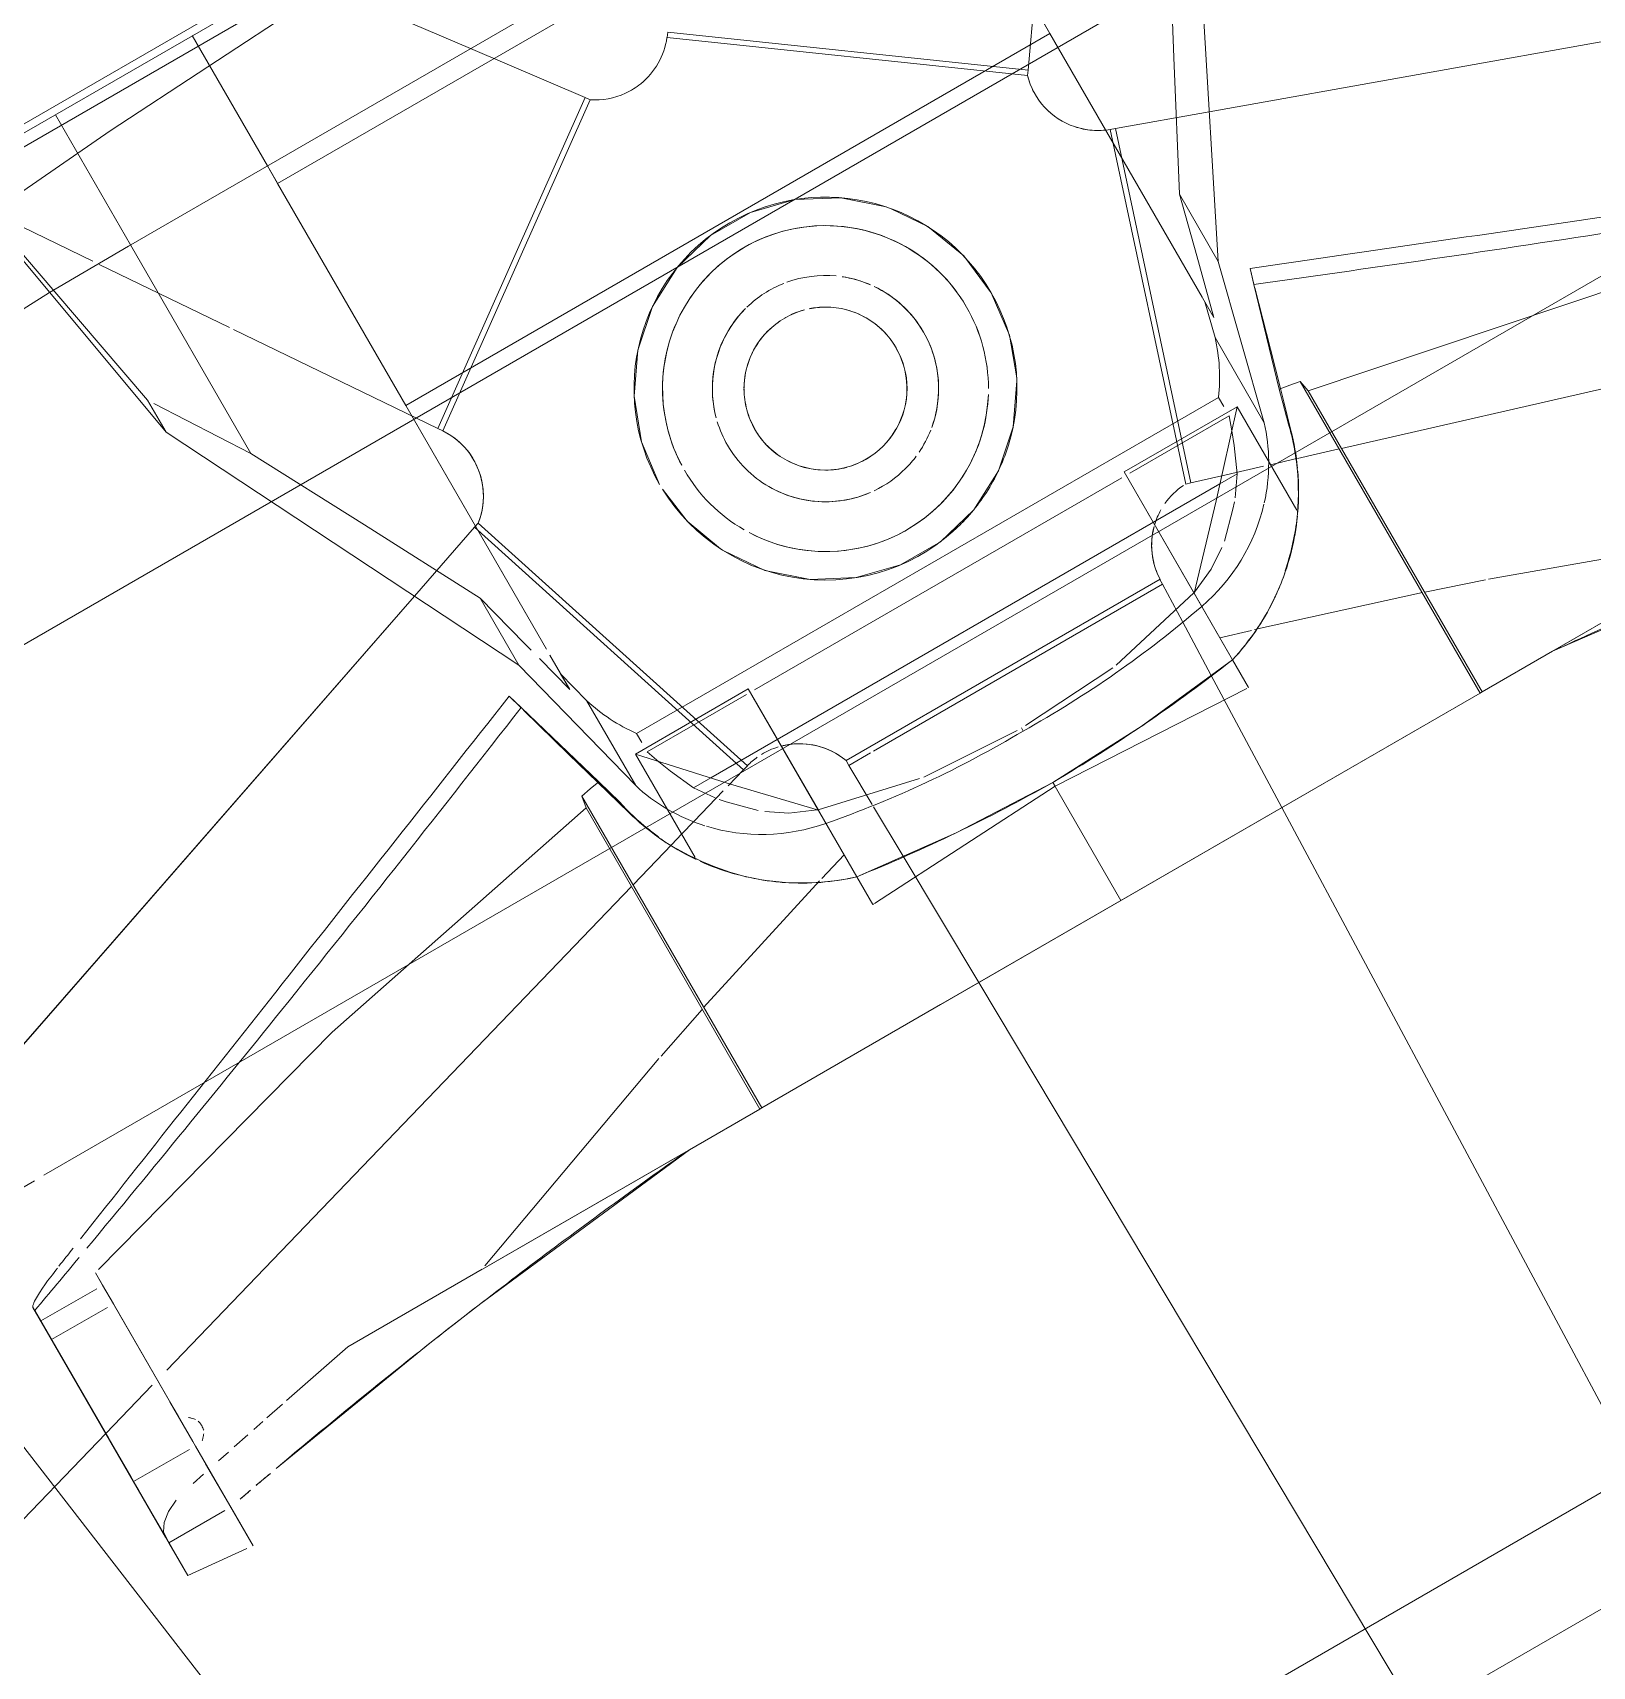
# Model space of a CAD drawing. Header units: inches. Extents: x 6664 to 8129, y 209 to 1287.
# Drawn here: x 7161.39 to 7172.16, y 631.79 to 643.06 of the extents above; entities that cross this region are included whole.
import ezdxf

# ---------------------------------------------------------------- set-up
doc = ezdxf.new("R2010")
doc.units = ezdxf.units.IN
doc.header["$MEASUREMENT"] = 0
doc.layers.add('I-FURN', color=30, linetype='Continuous', lineweight=9)

# ---------------------------------------------------------------- blocks, each defined once
blk = doc.blocks.new('Desk-Worksurface-Teknion-WWWTW3060-R2011 - 30_ x 60_-V87-11th FLOOR POWER _ SIGNAL')
at = {"layer": 'I-FURN'}
blk.add_arc((-33.53, 44.312), 30.551, 270.5953, 329.4055, dxfattribs=at)
blk = doc.blocks.new('Allsteel Seating Acuity Work-Conference Chair1 - Fully Adj_ Arms_ Mesh Back-V139-11th FLOOR POWER _ SIGNAL')
at = {"layer": 'I-FURN', "lineweight": 13}
for p, q in [((-8.092, 4.295), (8.092, 4.295)), ((-7.009, 4.35), (7.009, 4.35)), ((-4.488, 4.304), (-4.093, 2.015)), ((-4.473, 4.304), (-4.274, 3.239)), ((-3.659, 3.258), (-3.659, 4.296)), ((-2.568, 4.296), (-2.568, 3.258)), ((-2.568, 3.258), (-2.568, 4.296)), ((-1.727, 4.296), (-0.949, 3.258)), ((-0.949, 3.258), (-1.727, 4.296)), ((-8.421, 4.213), (8.421, 4.213)), ((-4.44, 4.028), (-3.94, 3.29)), ((-3.94, 3.29), (-4.44, 4.028)), ((-4.274, 3.239), (-4.093, 2.27)), ((-3.914, 3.25), (-3.352, 2.422)), ((-3.352, 2.422), (-3.914, 3.25)), ((-3.659, 1.595), (-3.659, 3.258)), ((-2.568, 3.258), (-2.568, 3.117)), ((-2.568, -0.595), (-2.568, 3.258)), ((-0.949, 3.258), (-0.432, 2.57)), ((-0.432, 2.57), (-0.949, 3.258)), ((3.752, 3.256), (2.311, 1.205)), ((2.311, 1.205), (3.752, 3.256)), ((2.568, 3.258), (2.568, -0.916)), ((-2.568, 3.117), (-2.568, 1.348)), ((2.568, 3.117), (-2.568, 3.117)), ((2.568, 1.348), (2.568, 3.117)), ((0.287, 2.675), (0.264, 2.645)), ((0.264, 2.645), (2.289, 1.174)), ((0.264, 2.645), (2.289, 1.174)), ((2.289, 1.174), (0.264, 2.645)), ((0.264, 2.645), (2.289, 1.174)), ((2.311, 1.205), (0.287, 2.675)), ((-0.432, 2.57), (-2.456, 1.1)), ((-2.434, 1.068), (-0.409, 2.539)), ((-2.434, 1.068), (-0.409, 2.539)), ((-0.409, 2.539), (-2.434, 1.068)), ((-2.434, 1.068), (-0.409, 2.539)), ((-0.409, 2.539), (-0.432, 2.57)), ((-3.335, 2.397), (-2.456, 1.1)), ((-2.456, 1.1), (-3.335, 2.397)), ((-4.093, 2.27), (-4.093, 2.015)), ((-4.067, 2.23), (-3.659, 1.595)), ((-4.093, 2.015), (-2.787, -0.595)), ((2.787, -0.595), (4.093, 2.015)), ((-2.568, -0.595), (-2.568, 1.348)), ((-2.568, 1.348), (2.568, 1.348)), ((2.568, 1.348), (2.568, -0.754)), ((7.386, 1.238), (-7.117, 1.238)), ((2.289, 1.174), (2.311, 1.205)), ((-2.456, 1.1), (-2.434, 1.068)), ((2.597, 0.567), (1.824, -1.814)), ((2.597, 0.567), (1.824, -1.814)), ((1.824, -1.814), (2.597, 0.567)), ((2.597, 0.567), (1.824, -1.814)), ((2.633, 0.554), (2.597, 0.567)), ((1.86, -1.825), (2.633, 0.554)), ((3.25, 0.331), (2.633, 0.554)), ((2.633, 0.554), (3.25, 0.331)), ((-3.174, 0.179), (-2.578, 0.383)), ((-2.578, 0.383), (-3.174, 0.179)), ((-2.542, 0.395), (-2.578, 0.383)), ((-2.578, 0.383), (-1.805, -1.996)), ((-1.768, -1.985), (-2.542, 0.395)), ((-1.768, -1.985), (-2.542, 0.395)), ((-2.542, 0.395), (-1.768, -1.985)), ((-1.768, -1.985), (-2.542, 0.395)), ((7.245, -1.113), (3.25, 0.331)), ((3.25, 0.331), (7.245, -1.113)), ((-7.391, -1.263), (-3.174, 0.179)), ((-3.174, 0.179), (-7.391, -1.263)), ((-2.787, -0.06), (-2.787, -0.595)), ((2.787, -0.06), (2.787, -0.595)), ((-2.787, -0.595), (-2.505, -1.718)), ((-2.642, -0.626), (-2.568, -0.916)), ((-2.568, -0.754), (-2.568, -0.643)), ((-2.568, -0.916), (-2.568, -0.643)), ((2.505, -1.718), (2.787, -0.595)), ((-2.953, -0.747), (-2.922, -0.855)), ((-2.953, -0.747), (-2.92, -0.855)), ((2.953, -0.747), (2.92, -0.855)), ((2.922, -0.855), (2.953, -0.747)), ((-2.92, -0.855), (-2.712, -1.569)), ((-2.505, -1.04), (-2.568, -0.79)), ((-2.568, -0.79), (-2.568, -0.916)), ((2.568, -0.79), (2.505, -1.04)), ((2.568, -0.79), (2.568, -0.916)), ((2.712, -1.569), (2.92, -0.855)), ((-2.505, -1.04), (-2.505, -1.718)), ((2.505, -1.04), (2.505, -1.718)), ((2.32, -1.409), (-2.32, -1.409)), ((-2.32, -1.409), (-2.32, -1.482)), ((2.32, -1.482), (2.32, -1.409)), ((-2.72, -1.57), (-2.694, -1.661)), ((-2.658, -1.76), (-2.712, -1.569)), ((-2.398, -2.354), (-2.398, -1.529)), ((-1.498, -1.529), (-2.398, -1.529)), ((-2.32, -1.556), (-2.284, -1.656)), ((-2.32, -1.556), (-1.527, -1.556)), ((-1.498, -2.496), (-1.498, -1.529)), ((-1.498, -1.529), (-1.498, -3.026)), ((-1.464, -1.556), (1.464, -1.556)), ((1.498, -3.026), (1.498, -1.529)), ((1.498, -1.529), (1.498, -2.496)), ((2.398, -1.529), (1.498, -1.529)), ((1.527, -1.556), (2.32, -1.556)), ((2.284, -1.656), (2.32, -1.556)), ((2.398, -1.529), (2.398, -2.354)), ((2.712, -1.569), (2.685, -1.664)), ((2.694, -1.661), (2.72, -1.57)), ((2.788, -1.581), (2.712, -1.569)), ((-2.863, -1.595), (-2.879, -1.68)), ((-2.879, -1.68), (-2.879, -4.08)), ((-2.863, -1.595), (-2.863, -4.08)), ((-2.694, -1.661), (-2.638, -1.857)), ((2.638, -1.857), (2.694, -1.661)), ((2.685, -1.664), (2.658, -1.76)), ((2.863, -1.595), (2.788, -1.581)), ((2.879, -1.68), (2.863, -1.595)), ((2.863, -1.595), (2.863, -4.08)), ((2.879, -1.68), (2.879, -4.08)), ((-2.638, -1.857), (-2.658, -1.76)), ((2.638, -1.857), (2.658, -1.76)), ((1.824, -1.814), (1.86, -1.825)), ((2.069, -1.889), (1.86, -1.825)), ((1.86, -1.825), (2.069, -1.889)), ((2.352, -1.976), (2.069, -1.889)), ((2.069, -1.889), (2.352, -1.976)), ((-7.464, -2.004), (-8.134, -2.004)), ((7.435, -2.004), (-7.388, -2.004)), ((-2.166, -1.931), (-2.072, -2.066)), ((-2.03, -1.931), (-2.166, -1.931)), ((2.03, -1.931), (-2.03, -1.931)), ((-1.952, -2.038), (-1.805, -1.996)), ((-1.805, -1.996), (-1.952, -2.038)), ((-1.805, -1.996), (-1.768, -1.985)), ((2.166, -1.931), (2.03, -1.931)), ((2.072, -2.066), (2.166, -1.931)), ((2.566, -2.042), (2.398, -1.991)), ((2.398, -1.991), (2.566, -2.042)), ((-2.398, -2.167), (-2.277, -2.132)), ((-2.277, -2.132), (-2.398, -2.167)), ((-2.277, -2.132), (-2, -2.052)), ((-2, -2.052), (-2.277, -2.132)), ((2.863, -2.134), (2.581, -2.047)), ((2.581, -2.047), (2.863, -2.134)), ((7.346, -3.514), (2.879, -2.139)), ((2.879, -2.139), (7.346, -3.514)), ((-2.863, -2.302), (-2.492, -2.194)), ((-2.492, -2.194), (-2.863, -2.302)), ((-2.492, -2.194), (-2.398, -2.167)), ((-2.398, -2.167), (-2.492, -2.194)), ((-7.326, -3.593), (-2.879, -2.306)), ((-2.879, -2.306), (-7.326, -3.593)), ((1.341, -2.295), (-1.161, -2.295)), ((-1.161, -2.295), (-1.161, -2.333)), ((1.341, -2.295), (-1.161, -2.295)), ((-1.161, -2.295), (1.343, -2.295)), ((1.341, -2.295), (-1.161, -2.295)), ((-1.161, -2.333), (-0.987, -2.333)), ((-1.156, -2.648), (-1.161, -2.333)), ((-1.161, -2.333), (-1.156, -2.648)), ((-0.963, -2.333), (1.34, -2.333)), ((1.331, -2.624), (1.34, -2.333)), ((1.34, -2.333), (1.331, -2.624)), ((1.34, -2.333), (1.341, -2.295)), ((-1.498, -2.492), (-0.784, -2.656)), ((-1.498, -2.496), (-1.498, -2.851)), ((0.784, -2.656), (1.498, -2.492)), ((1.498, -2.496), (1.498, -2.851)), ((-1.15, -3.064), (-1.156, -2.667)), ((-1.156, -2.667), (-1.15, -3.064)), ((-0.753, -2.661), (-0.034, -2.705)), ((0, -2.705), (0, -2.73)), ((0.034, -2.705), (0.753, -2.661)), ((1.317, -3.046), (1.331, -2.624)), ((1.331, -2.624), (1.317, -3.046)), ((-7.91, -2.758), (-7.91, -2.923)), ((-7.909, -2.782), (-7.909, -2.763)), ((-7.909, -2.865), (-7.909, -2.782)), ((-7.909, -2.782), (-7.909, -3.802)), ((-7.417, -2.766), (-7.417, -3.802)), ((-7.417, -2.766), (-7.417, -2.865)), ((-7.91, -2.923), (-7.91, -4.589)), ((-7.909, -3.014), (-7.909, -2.865)), ((-7.909, -2.865), (-7.464, -2.865)), ((-7.417, -2.865), (-7.417, -3.014)), ((-1.734, -2.922), (-2.865, -3.28)), ((-1.498, -2.851), (-1.712, -2.916)), ((-1.498, -3.248), (-1.498, -2.851)), ((1.498, -2.851), (1.498, -3.248)), ((1.712, -2.916), (1.498, -2.851)), ((2.865, -3.28), (1.734, -2.922)), ((-7.464, -3.014), (-7.909, -3.014)), ((-7.909, -3.014), (-7.909, -4.146)), ((-7.417, -3.014), (-7.417, -4.146)), ((-1.498, -3.026), (-0.752, -3.107)), ((-1.498, -3.248), (-1.498, -3.026)), ((0.752, -3.107), (1.498, -3.026)), ((1.498, -3.026), (1.498, -3.248)), ((-1.134, -4.08), (-1.15, -3.064)), ((-1.15, -3.064), (-1.134, -4.08)), ((-0.751, -3.107), (0, -3.139)), ((0, -3.139), (0.751, -3.107)), ((0, -3.139), (0, -3.169)), ((0, -3.139), (0, -4.08)), ((1.283, -4.08), (1.317, -3.046)), ((1.317, -3.046), (1.283, -4.08)), ((-1.491, -3.247), (-1.498, -3.248)), ((0, -3.169), (-1.485, -3.247)), ((1.485, -3.247), (0, -3.169)), ((-7.767, -8.532), (-8.475, -3.356)), ((-2.881, -3.286), (-3.287, -3.422)), ((3.287, -3.422), (2.881, -3.286)), ((-3.307, -3.429), (-5.064, -4.069)), ((5.064, -4.069), (3.307, -3.429)), ((-7.909, -3.761), (-7.464, -3.633)), ((-7.464, -3.633), (-7.909, -3.761)), ((-9.561, -4.239), (-7.909, -3.761)), ((-7.909, -3.761), (-9.561, -4.239)), ((-7.909, -4.11), (-7.909, -3.794)), ((-7.909, -3.794), (-7.909, -4.11)), ((-7.417, -4.11), (-7.417, -3.794)), ((-7.417, -3.794), (-7.417, -3.912)), ((-7.909, -3.868), (-7.909, -4.11)), ((-7.909, -4.146), (-7.464, -4.146)), ((-7.909, -4.894), (-7.909, -4.146)), ((-7.909, -4.296), (-7.909, -4.171)), ((-7.909, -4.171), (-7.909, -4.296)), ((-7.909, -4.171), (-7.909, -4.223)), ((-7.417, -4.146), (-7.417, -4.942)), ((-7.417, -4.296), (-7.417, -4.171)), ((-6.164, -4.08), (-6.714, -4.188)), ((-5.092, -4.08), (-6.164, -4.08)), ((-3.441, -4.08), (-6.164, -4.08)), ((-5.218, -4.279), (-3.441, -4.08)), ((-5.046, -4.08), (-2.879, -4.08)), ((-3.441, -4.08), (-2.879, -4.08)), ((-2.879, -4.08), (-2.863, -4.08)), ((-2.863, -4.08), (-1.438, -4.08)), ((-2.863, -4.08), (2.863, -4.08)), ((-1.438, -4.08), (0, -4.08)), ((-1.043, -9.973), (-1.134, -4.08)), ((-1.134, -4.08), (-1.043, -9.973)), ((0, -4.08), (2.863, -4.08)), ((1.004, -12.647), (1.283, -4.08)), ((1.283, -4.08), (1.004, -12.647)), ((2.863, -4.08), (2.879, -4.08)), ((2.879, -4.08), (3.441, -4.08)), ((2.879, -4.08), (5.046, -4.08)), ((3.441, -4.08), (5.218, -4.279)), ((6.164, -4.08), (3.441, -4.08)), ((-7.417, -4.178), (-7.417, -4.296)), ((-7.065, -4.26), (-7.187, -4.285)), ((-6.928, -4.232), (-7.01, -4.248)), ((-6.751, -4.196), (-6.891, -4.224)), ((-7.909, -4.288), (-7.909, -4.608)), ((-7.465, -4.343), (-7.56, -4.363)), ((-7.417, -4.288), (-7.417, -4.634)), ((-7.24, -4.296), (-7.33, -4.314)), ((-7.011, -4.559), (-5.66, -4.341)), ((-7.909, -4.608), (-7.909, -4.634)), ((-7.332, -4.618), (-7.239, -4.601)), ((-7.189, -4.591), (-7.062, -4.569)), ((-7.909, -4.634), (-7.909, -4.894)), ((-7.464, -4.634), (-7.909, -4.634)), ((-7.417, -4.942), (-7.417, -4.634)), ((-7.464, -4.937), (-7.909, -4.894)), ((-7.909, -4.894), (-7.464, -4.937)), ((7.009, -9.277), (-7.009, -9.277)), ((7.009, -9.973), (-7.009, -9.973))]:
    blk.add_line(p, q, dxfattribs=at)
at = {"layer": 'I-FURN'}
for p, q in [((-3.676, 3.258), (-4.309, 3.253)), ((3.676, 3.258), (-3.676, 3.258))]:
    blk.add_line(p, q, dxfattribs=at)
at = {"layer": 'I-FURN', "flags": 128}
for points in [[(-4.426, 3.926), (-3.387, 4.009), (-0.166, 4.194)], [(-4.309, 3.253), (-6.551, 3.165), (-7.14, 3.122)]]:
    blk.add_lwpolyline(points, dxfattribs=at)
at = {"layer": 'I-FURN', "lineweight": 13, "flags": 128}
for points in [[(-3.659, 1.595), (-3.226, 0.776), (-2.787, -0.06)], [(2.787, -0.06), (3.226, 0.776), (3.659, 1.595)], [(0.99, 0.877), (0.751, 1.088), (0.469, 1.236), (0.159, 1.313), (-0.159, 1.313), (-0.469, 1.236), (-0.751, 1.088), (-0.99, 0.877), (-1.171, 0.615), (-1.284, 0.316), (-1.322, 0)], [(1.322, 0), (1.284, 0.316), (1.171, 0.615), (1.014, 0.848)], [(-2.787, -0.06), (-2.678, -0.487), (-2.662, -0.547)], [(-1.322, -0.038), (-1.284, -0.316), (-1.181, -0.596)], [(1.181, -0.596), (1.284, -0.316), (1.322, 0)], [(2.568, -0.916), (2.678, -0.487), (2.787, -0.06)], [(-1.171, -0.615), (-0.99, -0.877), (-0.751, -1.088), (-0.469, -1.236), (-0.159, -1.313), (0.159, -1.313), (0.469, -1.236), (0.751, -1.088), (0.99, -0.877), (1.171, -0.615)], [(-2.915, -0.88), (-2.796, -1.301), (-2.72, -1.57)], [(2.72, -1.57), (2.796, -1.301), (2.915, -0.88)], [(-2.712, -1.569), (-2.788, -1.581), (-2.863, -1.595)], [(-2.398, -1.529), (-1.949, -2.02), (-1.498, -2.496)], [(1.498, -2.496), (1.949, -2.02), (2.398, -1.529)], [(-2.879, -1.68), (-5.171, -2.144), (-7.386, -2.756)], [(-2.284, -1.656), (-2.247, -1.751), (-2.166, -1.931)], [(2.166, -1.931), (2.247, -1.751), (2.284, -1.656)], [(7.417, -2.766), (5.171, -2.144), (2.879, -1.68)], [(-2.054, -2.088), (-2.02, -2.128), (-1.858, -2.289)], [(1.858, -2.289), (2.02, -2.128), (2.054, -2.088)], [(-1.822, -2.319), (-1.683, -2.411), (-1.504, -2.49)], [(1.504, -2.49), (1.683, -2.411), (1.822, -2.319)], [(-5.66, -4.341), (-5.436, -4.309), (-5.218, -4.279)], [(-7.718, -4.404), (-7.805, -4.445), (-7.868, -4.495), (-7.903, -4.55), (-7.909, -4.608)]]:
    blk.add_lwpolyline(points, dxfattribs=at)
at = {"layer": 'I-FURN', "lineweight": 13}
for centre, radius, start, end in [((0, -10.353), 19.721, 61.763, 118.237), ((-0.13, 2.954), 0.5, 278.9385, 321.8921), ((-0.13, 2.954), 0.5, 278.9385, 321.8921), ((-0.13, 2.954), 0.5, 235.985, 264.6207), ((-0.13, 2.954), 0.5, 235.985, 264.6207), ((-0.13, 2.954), 0.5, 264.6207, 278.9385), ((-0.13, 2.954), 0.5, 264.6207, 278.9385), ((0, 0), 1.322, 0, 180), ((2.769, 1.036), 0.5, 163.985, 221.2564), ((2.769, 1.036), 0.5, 163.985, 178.3029), ((-2.849, 0.789), 0.5, 307.985, 33.8921), ((-2.849, 0.789), 0.5, 5.2564, 33.8921), ((0, 0), 1.125, 75, 178.0636), ((0, 0), 1.125, 60, 120), ((0, 0), 1.125, 0, 75), ((2.769, 1.036), 0.5, 178.3029, 235.5742), ((0, 0), 1.125, 120, 150), ((0, 0), 1.125, 15, 60), ((-2.849, 0.789), 0.5, 307.985, 5.2564), ((0, 0), 0.781, 105, 150), ((0, 0), 0.781, 118.366, 120), ((0, 0), 0.781, 105, 118.366), ((0, 0), 0.781, 81.6, 103.9395), ((0, 0), 0.781, 81.6, 103.9395), ((0, 0), 0.781, 54.6582, 79.9198), ((0, 0), 0.781, 54.6582, 79.9198), ((2.769, 1.036), 0.5, 221.2564, 235.5742), ((0, 0), 0.781, 120, 165), ((0, 0), 0.781, 45, 51.6), ((0, 0), 0.781, 36.6, 51.6), ((2.769, 1.036), 0.5, 235.5742, 249.8921), ((2.769, 1.036), 0.5, 235.5742, 249.8921), ((0, 0), 1.125, 150, 165), ((0, 0), 0.563, 105, 150), ((0, 0), 0.562, 120, 150), ((0, 0), 0.562, 105, 120), ((0, 0), 0.562, 90, 105), ((0, 0), 0.562, 75, 105), ((0, 0), 0.563, 75, 90), ((0, 0), 0.563, 60, 71.4118), ((0, 0), 0.562, 60, 71.4118), ((0, 0), 0.563, 45, 60), ((0, 0), 0.563, 360, 60), ((0, 0), 0.781, 36.6, 45), ((0, 0), 0.781, 150, 165), ((0, 0), 0.563, 30, 45), ((0, 0), 0.781, 360, 34.5972), ((0, 0), 0.781, 30, 34.5972), ((0, 0), 0.781, 1.6338, 30), ((0, 0), 1.125, 165, 178.0636), ((0, 0), 0.562, 150.476, 165), ((0, 0), 0.563, 150.476, 165), ((0, 0), 0.563, 16.7621, 30), ((0, 0), 1.125, 360, 15), ((0, 0), 0.781, 167.0323, 180), ((0, 0), 0.781, 167.0323, 180), ((0, 0), 0.562, 165, 180), ((0, 0), 0.563, 165, 180), ((0, 0), 0.563, 15, 16.7621), ((0, 0), 0.563, 0, 15), ((0, 0), 1.125, 180, 210), ((0, 0), 1.125, 180, 210), ((0, 0), 0.781, 180, 210), ((0, 0), 0.781, 180, 210), ((0, 0), 0.563, 180, 240), ((0, 0), 0.563, 180, 210), ((0, 0), 0.562, 315, 360), ((0, 0), 0.563, 330, 360), ((0, 0), 0.781, 309.891, 360), ((0, 0), 0.781, 345, 360), ((0, 0), 0.781, 0, 1.6338), ((0, 0), 1.125, 330, 360), ((0, 0), 1.125, 345, 360), ((0, 0), 1.322, 181.6343, 285), ((0, 0), 1.322, 315, 360), ((0, 0), 0.781, 330, 345), ((0, 0), 0.562, 210, 225), ((0, 0), 0.563, 300, 330), ((0, 0), 1.125, 330, 345), ((0, 0), 0.781, 210, 263.4), ((0, 0), 0.781, 210, 240), ((0, 0), 0.562, 225, 300), ((0, 0), 0.562, 255, 315), ((0, 0), 0.781, 309.891, 330), ((0, 0), 0.563, 240, 255), ((0, 0), 1.125, 212.0739, 255), ((0, 0), 1.125, 212.0739, 327.9261), ((0, 0), 0.781, 240, 255), ((0, 0), 0.781, 295.7725, 308.4), ((0, 0), 0.781, 295.7725, 308.4), ((0, 0), 1.125, 315, 327.9261), ((0, 0), 0.781, 255, 263.4), ((0, 0), 0.781, 265.4026, 285), ((0, 0), 0.781, 265.4026, 285), ((0, 0), 0.781, 285, 293.4), ((0, 0), 0.781, 285, 293.4), ((0, 0), 1.125, 300, 315), ((0, 0), 1.125, 255, 300), ((0, 0), 1.322, 300, 315), ((0, 0), 1.322, 285.0381, 300), ((1.842, -2.313), 0.5, 120.7012, 133.6456), ((1.842, -2.313), 0.5, 120.7012, 133.6456), ((1.842, -2.313), 0.5, 94.1003, 114.6745), ((1.842, -2.313), 0.5, 94.1003, 114.6745), ((-1.632, -2.468), 0.502, 95.4699, 105.6955), ((-1.632, -2.468), 0.502, 95.4699, 105.6955), ((-1.632, -2.468), 0.502, 77.1909, 91.4432), ((-1.632, -2.468), 0.502, 77.1909, 91.4432), ((-1.632, -2.468), 0.502, 62.9385, 74.3656), ((-1.632, -2.468), 0.502, 20.1816, 74.3656), ((-1.632, -2.468), 0.502, 20.1816, 62.9385), ((1.842, -2.313), 0.5, 135, 177.8963), ((1.842, -2.313), 0.5, 135, 163.5975), ((1.842, -2.313), 0.5, 163.5975, 177.8963), ((-0.997, -1.397), 1.705, 215.721, 232.0168), ((0.997, -1.397), 1.705, 307.9773, 324.272), ((-0.997, -1.397), 1.705, 232.0168, 235.99), ((-0.997, -1.397), 1.705, 235.99, 252.9198), ((0.997, -1.397), 1.705, 287.0802, 304.0092), ((0.997, -1.397), 1.705, 304.0092, 307.9773)]:
    blk.add_arc(centre, radius, start, end, dxfattribs=at)
for centre, major_axis, start_param, end_param in [((-1.243, -0.682), (1.316, 0), 3.428696, 3.753791), ((1.243, -0.682), (1.316, 0), 5.670987, 5.996082), ((-1.243, -1.36), (1.316, 0), 3.428696, 3.639303), ((1.243, -1.36), (1.316, 0), 5.785475, 5.996082), ((-1.243, -1.36), (1.316, 0), 3.646478, 3.864261), ((1.243, -1.36), (1.316, 0), 5.560517, 5.7783), ((-1.243, -1.36), (1.316, 0), 3.872672, 4.517608), ((1.243, -1.36), (1.316, 0), 4.90717, 5.552106), ((-0.115, 4.138), (7.145, 0), 4.517608, 4.728485), ((0.115, 4.138), (7.145, 0), 4.696292, 4.90717)]:
    blk.add_ellipse(centre, major_axis=major_axis, ratio=0.961262, start_param=start_param, end_param=end_param, dxfattribs=at)
for points, knots in [([(-7.389, -2.511), (-6.7, -2.238), (-5.234, -1.656), (-3.743, -1.062), (-2.953, -0.747)], [0.0489408, 0.0489408, 0.0489408, 0.0489408, 0.5, 1, 1, 1, 1]), ([(2.953, -0.747), (3.743, -1.062), (5.252, -1.663), (6.734, -2.251), (7.439, -2.531)], [0, 0, 0, 0, 0.5, 0.9620892, 0.9620892, 0.9620892, 0.9620892]), ([(-7.383, -2.589), (-6.718, -2.343), (-5.22, -1.776), (-3.74, -1.189), (-2.92, -0.855)], [-0.8959506, -0.8959506, -0.8959506, -0.8959506, -0.5, 0, 0, 0, 0]), ([(-2.546, -2.103), (-2.558, -2.075), (-2.604, -1.965), (-2.639, -1.85), (-2.658, -1.76)], [0.8, 0.8, 0.8, 0.8, 0.85, 1, 1, 1, 1]), ([(-1.828, -2.885), (-1.932, -2.827), (-2.18, -2.653), (-2.406, -2.369), (-2.524, -2.159), (-2.548, -2.104)], [0.2, 0.2, 0.2, 0.2, 0.4, 0.7, 0.8, 0.8, 0.8, 0.8]), ([(-7.91, -2.758), (-7.91, -2.754), (-7.904, -2.744), (-7.874, -2.721), (-7.83, -2.697), (-7.793, -2.678), (-7.735, -2.65), (-7.676, -2.626), (-7.627, -2.606)], [0.06211, 0.06211, 0.06211, 0.06211, 0.2, 0.4, 0.55, 0.625, 0.7, 0.9726423, 0.9726423, 0.9726423, 0.9726423]), ([(2.121, -2.678), (2.076, -2.718), (1.958, -2.811), (1.752, -2.933), (1.585, -2.999), (1.498, -3.026)], [0.6, 0.6, 0.6, 0.6, 0.7, 0.85, 1, 1, 1, 1]), ([(-7.359, -3.952), (-7.356, -3.954), (-7.352, -3.958), (-7.343, -3.967), (-7.333, -3.977), (-7.327, -3.985), (-7.324, -3.989)], [0.2, 0.2, 0.2, 0.2, 0.225, 0.25, 0.3, 0.3373033, 0.3373033, 0.3373033, 0.3373033]), ([(-7.314, -4.008), (-7.313, -4.011), (-7.311, -4.017), (-7.309, -4.029), (-7.308, -4.045), (-7.309, -4.061), (-7.311, -4.073), (-7.313, -4.078), (-7.313, -4.081)], [0.4, 0.4, 0.4, 0.4, 0.425, 0.45, 0.5, 0.55, 0.575, 0.6, 0.6, 0.6, 0.6]), ([(-7.325, -4.102), (-7.327, -4.105), (-7.333, -4.113), (-7.343, -4.123), (-7.352, -4.132), (-7.356, -4.136), (-7.358, -4.138)], [0.667114, 0.667114, 0.667114, 0.667114, 0.7, 0.75, 0.775, 0.8, 0.8, 0.8, 0.8]), ([(-7.012, -4.559), (-6.714, -4.506), (-5.979, -4.383), (-4.79, -4.217), (-3.892, -4.121), (-3.441, -4.08)], [0.104305, 0.104305, 0.104305, 0.104305, 0.3333333, 0.6666667, 1, 1, 1, 1])]:
    blk.add_open_spline(points, degree=3, knots=knots, dxfattribs=at)
for points in [[(2.92, -0.855), (3.74, -1.189), (4.566, -1.517), (5.397, -1.838)], [(2.658, -1.76), (2.632, -1.88), (2.558, -2.108), (2.435, -2.317), (2.364, -2.413)], [(-2.638, -1.857), (-2.614, -1.943), (-2.584, -2.025), (-2.548, -2.105)], [(2.548, -2.104), (2.584, -2.025), (2.614, -1.943), (2.638, -1.857)], [(-2.539, -2.123), (-2.499, -2.208), (-2.452, -2.29), (-2.398, -2.368)], [(2.398, -2.368), (2.452, -2.29), (2.499, -2.209), (2.539, -2.124)], [(2.364, -2.413), (2.292, -2.51), (2.209, -2.596), (2.119, -2.676)], [(-7.612, -2.6), (-7.564, -2.58), (-7.515, -2.561), (-7.466, -2.542)], [(-7.909, -2.782), (-7.76, -2.727), (-7.611, -2.673), (-7.462, -2.618)], [(-7.909, -2.763), (-7.91, -2.761), (-7.91, -2.76), (-7.91, -2.758)], [(-1.498, -3.026), (-1.614, -2.99), (-1.724, -2.944), (-1.828, -2.885)], [(0, -3.139), (-0.252, -3.136), (-0.753, -3.115), (-1.251, -3.061), (-1.498, -3.026)], [(1.498, -3.026), (1.251, -3.061), (0.753, -3.115), (0.252, -3.136), (0, -3.139)], [(3.441, -4.08), (3.892, -4.121), (4.341, -4.169), (4.787, -4.224)], [(-7.332, -4.618), (-7.301, -4.612), (-7.27, -4.606), (-7.239, -4.601)], [(-7.189, -4.592), (-7.148, -4.584), (-7.106, -4.576), (-7.063, -4.569)]]:
    blk.add_open_spline(points, degree=3, dxfattribs=at)

msp = doc.modelspace()

# ---------------------------------------------------------------- block references
at = {"layer": 'I-FURN'}
for name, p, rotation in [('Allsteel Seating Acuity Work-Conference Chair1 - Fully Adj_ Arms_ Mesh Back-V139-11th FLOOR POWER _ SIGNAL', (7166.862, 640.608), 30.00011256127811), ('Desk-Worksurface-Teknion-WWWTW3060-R2011 - 30_ x 60_-V87-11th FLOOR POWER _ SIGNAL', (7197.169, 604.477), 359.9999970424413)]:
    msp.add_blockref(name, p, dxfattribs=dict(at, rotation=rotation))

doc.saveas('drawing.dxf')
